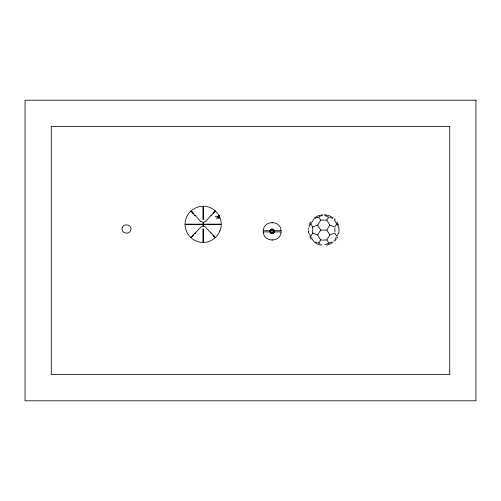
<?xml version="1.0" encoding="UTF-8"?>
<svg xmlns="http://www.w3.org/2000/svg" width="501" height="501" viewBox="0 0 501 501"><rect width="100%" height="100%" fill="white"/><g stroke="black" fill="none" stroke-linecap="round" stroke-linejoin="round"><path stroke-width="0.75" d="M215.706 216.946L215.799 216.557M334.925 231.888L334.925 228.218M219.094 216.012L218.993 215.95M308.685 229.439L308.773 228.218M203.3 229.007L203.3 242.421C213.044 242.553 221.047 233.892 221.279 224.461L203.3 224.461L203.287 226.289L205.798 227.135M316.219 217.86L313.883 219.012L310.833 223.953L312.718 227.003L312.718 233.103L310.833 236.153L309.155 233.767M338.958 232.94L338.958 227.166M263.326 230.717C263.42 219.989 280.923 219.989 281.023 230.717M281.023 231.913C280.923 242.641 263.42 242.641 263.326 231.913M219.1 217.948L218.129 216.163M308.948 227.003L310.833 223.953M338.57 233.103L336.678 236.153L334.793 233.103L329.858 234.988L326.809 239.929L323.145 240.104L320.703 239.929L317.653 234.988L312.718 233.103M219.833 230.898L219.657 231.475M309.079 224.993L310.539 221.887M334.374 219.895L336.678 223.953L334.793 227.003L329.858 225.118L326.809 220.177L323.145 220.002L320.703 220.177L317.653 225.118L312.718 227.003M336.209 237.242L335.05 239.271M336.973 238.219L337.712 236.829M326.809 220.177L328.694 217.127L324.767 215.455M320.703 239.929L318.818 242.979L317.747 242.747M317.653 234.988L320.703 230.053L326.809 230.053L329.858 225.118M200.494 227.135L203.005 226.289L202.993 224.461L185.013 224.461C185.101 234.186 193.305 242.359 202.993 242.44L202.993 229.007M206.024 221.285L203.287 222.319L203.3 224.154L221.279 224.154C221.154 214.447 213 206.23 203.3 206.174L203.3 219.607M335.232 240.449L336.215 239.253M334.374 240.211L333.804 241.288M313.707 241.288L311.847 238.282M193.085 235.22L191.739 236.71L195.19 232.915L194.801 233.334M191.858 236.885L193.192 235.414L191.257 237.549L191.683 237.098M213.201 213.388L214.547 211.898L211.103 215.693L211.491 215.273M190.919 237.612L191.407 237.098L191.094 237.424M206.03 220.979L211.215 215.273M195.077 233.334L200.268 227.623M215.367 210.996L214.885 211.516L215.192 211.19M215.85 216.419L216.15 216.207M191.094 211.19L191.407 211.516L190.919 210.996C187.199 214.296 185.195 219.219 185.013 224.154L202.993 224.154L203.005 222.319L200.275 221.292M217.735 216.3L217.703 216.645M314.622 217.678L318.279 215.712L322.318 214.741M332.889 242.428L330.378 243.899L326.589 245.164M331.787 242.058L324.767 244.651M318.987 216.789L319.957 216.275M218.361 217.979L217.622 216.369M218.38 216.056L219.075 217.685M219.037 215.843L218.586 215.969L218.95 217.096L218.643 216.006M219.563 217.277L219.338 217.572L218.705 215.925L219.012 216.326M219.25 216.996L219.538 217.49M217.334 218.449L216.25 218.142M218.931 217.966L219.175 218.373M320.746 216.131L321.241 215.937M317.409 217.666L318.818 217.127L320.703 220.177M316.713 217.666L317.747 217.359M321.742 215.749L322.744 215.455M262.95 230.717L270.822 230.717M273.521 230.717L281.399 230.717M262.95 231.913L270.822 231.913M273.521 231.913L281.399 231.913M324.316 214.653L329.238 215.712L332.889 217.678M320.928 245.164L317.139 243.899L314.622 242.428M216.676 216.701L216.839 216.808M329.764 217.359L332.733 218.499M316.219 242.246L316.713 242.44M321.241 244.169L321.742 244.356M314.572 241.726L315.486 242.146M318.818 242.979L319.776 243.517M200.262 220.979L195.077 215.273M206.017 227.623L211.053 233.165M334.474 218.887L335.232 219.657M336.678 223.953L337.68 225.087M215.192 237.424L214.885 237.098L215.367 237.612M191.683 211.516L191.257 211.059L193.192 213.201L191.858 211.723M214.61 237.098L215.035 237.549L213.1 235.414L214.378 236.841M194.801 215.273L195.19 215.693L191.739 211.898L193.085 213.388M211.491 233.334L211.103 232.915L214.547 236.71L213.201 235.22M190.919 210.996C193.931 208.209 198.578 206.212 202.993 206.174L202.993 219.607M311.296 239.253L309.8 236.829M328.694 242.979L326.809 239.929M326.809 230.053L329.858 234.988M320.703 230.053L317.653 225.118M219.231 216.551L219.651 217.34M337.868 225.394L338.57 227.003M336.973 221.887L338.432 224.993M218.668 215.937L219.338 217.572M310.708 236.434L311.215 237.505M219.081 216.05L218.824 215.53M218.104 217.033L218.536 217.904M217.403 216.463L218.123 218.079M218.574 215.248L218.831 215.868M218.862 215.856L218.981 216.344M308.422 231.763L308.553 232.94M308.685 230.667L308.773 231.888M272.175 222.388L272.175 222.983M272.175 229.827L272.175 232.802M272.175 239.647L272.175 240.242M270.014 230.736L270.239 232.433A2.198 2.161 45 0 0 271.592 233.472L272.751 233.472A2.198 2.161 -45 0 0 274.103 232.433L274.103 230.197A2.198 2.161 45 0 0 272.751 229.157L271.592 229.157A2.198 2.161 -45 0 0 270.239 230.197L270.014 230.736M270.734 230.93L270.884 232.057A1.49 1.49 0 0 0 273.458 232.057L273.458 230.573A1.49 1.49 0 0 0 270.884 230.573L270.734 230.93M122.181 227.88C120.547 233.222 129.502 235.313 130.83 230.128C132.464 224.786 123.515 222.695 122.181 227.88M214.378 211.773L213.1 213.201L215.035 211.059L214.378 211.773M219.532 217.534L219.25 217.09L219.532 217.534M475.95 100.2L25.05 100.2L25.05 400.8L475.95 400.8L475.95 100.2M449.741 126.409L51.259 126.409L51.259 374.591L449.741 374.591L449.741 126.409M218.943 215.825L218.856 215.474L218.975 215.825M270.596 232.89A2.229 2.229 0 0 0 274.329 231.894A2.229 2.229 0 0 0 271.592 229.157A2.229 2.229 0 0 0 270.596 232.89"/></g></svg>
